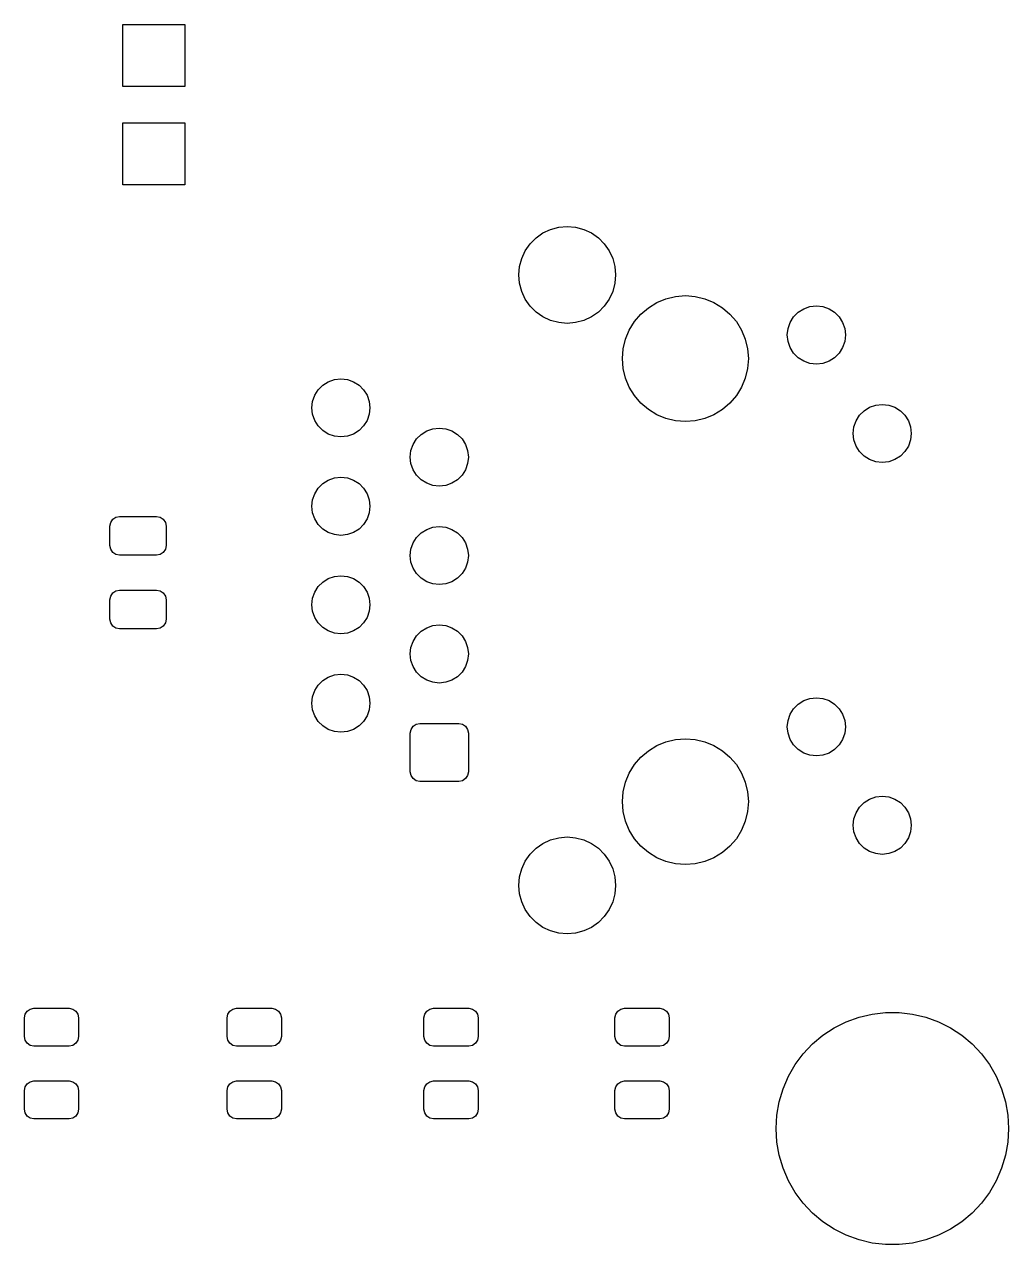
# Model space of a CAD drawing. Extents: x 44 to 145, y -86 to -26.
# Drawn here: x 120 to 145.4, y -86.36 to -54.88 of the extents above; entities that cross this region are included whole.
import ezdxf

# ---------------------------------------------------------------- set-up
doc = ezdxf.new("R2010")
doc.units = 0
doc.layers.add('BLACK', color=7, linetype='CONTINUOUS')

msp = doc.modelspace()

# ---------------------------------------------------------------- linework, layer by layer
at = {"layer": 'BLACK', "linetype": 'CONTINUOUS'}
for p, q in [((122.5424, -56.4768), (122.5424, -54.8768)), ((122.5424, -54.8768), (124.1424, -54.8768)), ((124.1424, -54.8768), (124.1424, -56.4768)), ((124.1424, -56.4768), (122.5424, -56.4768)), ((122.5424, -59.0168), (122.5424, -57.4168)), ((122.5424, -57.4168), (124.1424, -57.4168)), ((124.1424, -57.4168), (124.1424, -59.0168)), ((124.1424, -59.0168), (122.5424, -59.0168)), ((133.582475, -60.165384), (133.79294, -60.10899)), ((133.79294, -60.10899), (134.01, -60.09)), ((134.01, -60.09), (134.22706, -60.10899)), ((134.22706, -60.10899), (134.437525, -60.165384)), ((133.052444, -60.536515), (133.206515, -60.382444)), ((133.206515, -60.382444), (133.385, -60.257468)), ((133.385, -60.257468), (133.582475, -60.165384)), ((134.437525, -60.165384), (134.635, -60.257468)), ((134.635, -60.257468), (134.813485, -60.382444)), ((134.813485, -60.382444), (134.967556, -60.536515)), ((132.835384, -60.912475), (132.927468, -60.715)), ((132.927468, -60.715), (133.052444, -60.536515)), ((134.967556, -60.536515), (135.092532, -60.715)), ((135.092532, -60.715), (135.184616, -60.912475)), ((132.77899, -61.12294), (132.835384, -60.912475)), ((135.184616, -60.912475), (135.24101, -61.12294)), ((132.76, -61.34), (132.77899, -61.12294)), ((132.77899, -61.55706), (132.76, -61.34)), ((135.24101, -61.12294), (135.26, -61.34)), ((135.26, -61.34), (135.24101, -61.55706)), ((132.835384, -61.767525), (132.77899, -61.55706)), ((135.24101, -61.55706), (135.184616, -61.767525)), ((132.927468, -61.965), (132.835384, -61.767525)), ((133.052444, -62.143485), (132.927468, -61.965)), ((135.092532, -61.965), (134.967556, -62.143485)), ((135.184616, -61.767525), (135.092532, -61.965)), ((136.322265, -62.052114), (136.557847, -61.954533)), ((136.557847, -61.954533), (136.805794, -61.895006)), ((136.805794, -61.895006), (137.06, -61.875)), ((137.06, -61.875), (137.314206, -61.895006)), ((137.314206, -61.895006), (137.562153, -61.954533)), ((137.562153, -61.954533), (137.797735, -62.052114)), ((133.206515, -62.297556), (133.052444, -62.143485)), ((133.385, -62.422532), (133.206515, -62.297556)), ((134.813485, -62.297556), (134.635, -62.422532)), ((134.967556, -62.143485), (134.813485, -62.297556)), ((135.910951, -62.350951), (136.104849, -62.185347)), ((136.104849, -62.185347), (136.322265, -62.052114)), ((137.797735, -62.052114), (138.015151, -62.185347)), ((138.015151, -62.185347), (138.209049, -62.350951)), ((139.853626, -62.422383), (139.972383, -62.303626)), ((139.972383, -62.303626), (140.114587, -62.214273)), ((140.114587, -62.214273), (140.273109, -62.158804)), ((140.273109, -62.158804), (140.44, -62.14)), ((140.44, -62.14), (140.606891, -62.158804)), ((140.606891, -62.158804), (140.765413, -62.214273)), ((140.765413, -62.214273), (140.907617, -62.303626)), ((140.907617, -62.303626), (141.026374, -62.422383)), ((133.582475, -62.514616), (133.385, -62.422532)), ((133.79294, -62.57101), (133.582475, -62.514616)), ((134.01, -62.59), (133.79294, -62.57101)), ((134.22706, -62.57101), (134.01, -62.59)), ((134.437525, -62.514616), (134.22706, -62.57101)), ((134.635, -62.422532), (134.437525, -62.514616)), ((135.612114, -62.762265), (135.745347, -62.544849)), ((135.745347, -62.544849), (135.910951, -62.350951)), ((138.209049, -62.350951), (138.374653, -62.544849)), ((138.374653, -62.544849), (138.507886, -62.762265)), ((139.708804, -62.723109), (139.764273, -62.564587)), ((139.764273, -62.564587), (139.853626, -62.422383)), ((141.026374, -62.422383), (141.115727, -62.564587)), ((141.115727, -62.564587), (141.171196, -62.723109)), ((135.514533, -62.997847), (135.612114, -62.762265)), ((138.507886, -62.762265), (138.605467, -62.997847)), ((139.69, -62.89), (139.708804, -62.723109)), ((139.708804, -63.056891), (139.69, -62.89)), ((141.171196, -62.723109), (141.19, -62.89)), ((141.19, -62.89), (141.171196, -63.056891)), ((135.435, -63.5), (135.455006, -63.245794)), ((135.455006, -63.245794), (135.514533, -62.997847)), ((138.605467, -62.997847), (138.664994, -63.245794)), ((138.664994, -63.245794), (138.685, -63.5)), ((139.764273, -63.215413), (139.708804, -63.056891)), ((139.853626, -63.357617), (139.764273, -63.215413)), ((141.115727, -63.215413), (141.026374, -63.357617)), ((141.171196, -63.056891), (141.115727, -63.215413)), ((135.455006, -63.754206), (135.435, -63.5)), ((138.685, -63.5), (138.664994, -63.754206)), ((139.972383, -63.476374), (139.853626, -63.357617)), ((140.114587, -63.565727), (139.972383, -63.476374)), ((140.273109, -63.621196), (140.114587, -63.565727)), ((140.765413, -63.565727), (140.606891, -63.621196)), ((140.907617, -63.476374), (140.765413, -63.565727)), ((141.026374, -63.357617), (140.907617, -63.476374)), ((135.514533, -64.002153), (135.455006, -63.754206)), ((138.664994, -63.754206), (138.605467, -64.002153)), ((140.44, -63.64), (140.273109, -63.621196)), ((140.606891, -63.621196), (140.44, -63.64)), ((127.583626, -64.302383), (127.702383, -64.183626)), ((127.702383, -64.183626), (127.844587, -64.094273)), ((127.844587, -64.094273), (128.003109, -64.038804)), ((128.003109, -64.038804), (128.17, -64.02)), ((128.17, -64.02), (128.336891, -64.038804)), ((128.336891, -64.038804), (128.495413, -64.094273)), ((128.495413, -64.094273), (128.637617, -64.183626)), ((128.637617, -64.183626), (128.756374, -64.302383)), ((135.612114, -64.237735), (135.514533, -64.002153)), ((138.605467, -64.002153), (138.507886, -64.237735)), ((127.438804, -64.603109), (127.494273, -64.444587)), ((127.494273, -64.444587), (127.583626, -64.302383)), ((128.756374, -64.302383), (128.845727, -64.444587)), ((128.845727, -64.444587), (128.901196, -64.603109)), ((135.745347, -64.455151), (135.612114, -64.237735)), ((135.910951, -64.649049), (135.745347, -64.455151)), ((138.374653, -64.455151), (138.209049, -64.649049)), ((138.507886, -64.237735), (138.374653, -64.455151)), ((127.42, -64.77), (127.438804, -64.603109)), ((127.438804, -64.936891), (127.42, -64.77)), ((128.901196, -64.603109), (128.92, -64.77)), ((128.92, -64.77), (128.901196, -64.936891)), ((136.104849, -64.814653), (135.910951, -64.649049)), ((136.322265, -64.947886), (136.104849, -64.814653)), ((138.015151, -64.814653), (137.797735, -64.947886)), ((138.209049, -64.649049), (138.015151, -64.814653)), ((141.553626, -64.962383), (141.672383, -64.843626)), ((141.672383, -64.843626), (141.814587, -64.754273)), ((141.814587, -64.754273), (141.973109, -64.698804)), ((141.973109, -64.698804), (142.14, -64.68)), ((142.14, -64.68), (142.306891, -64.698804)), ((142.306891, -64.698804), (142.465413, -64.754273)), ((142.465413, -64.754273), (142.607617, -64.843626)), ((142.607617, -64.843626), (142.726374, -64.962383)), ((127.494273, -65.095413), (127.438804, -64.936891)), ((127.583626, -65.237617), (127.494273, -65.095413)), ((128.845727, -65.095413), (128.756374, -65.237617)), ((128.901196, -64.936891), (128.845727, -65.095413)), ((136.557847, -65.045467), (136.322265, -64.947886)), ((136.805794, -65.104994), (136.557847, -65.045467)), ((137.06, -65.125), (136.805794, -65.104994)), ((137.314206, -65.104994), (137.06, -65.125)), ((137.562153, -65.045467), (137.314206, -65.104994)), ((137.797735, -64.947886), (137.562153, -65.045467)), ((141.408804, -65.263109), (141.464273, -65.104587)), ((141.464273, -65.104587), (141.553626, -64.962383)), ((142.726374, -64.962383), (142.815727, -65.104587)), ((142.815727, -65.104587), (142.871196, -65.263109)), ((127.702383, -65.356374), (127.583626, -65.237617)), ((127.844587, -65.445727), (127.702383, -65.356374)), ((128.003109, -65.501196), (127.844587, -65.445727)), ((128.495413, -65.445727), (128.336891, -65.501196)), ((128.637617, -65.356374), (128.495413, -65.445727)), ((128.756374, -65.237617), (128.637617, -65.356374)), ((130.123626, -65.572383), (130.242383, -65.453626)), ((130.242383, -65.453626), (130.384587, -65.364273)), ((130.384587, -65.364273), (130.543109, -65.308804)), ((130.543109, -65.308804), (130.71, -65.29)), ((130.71, -65.29), (130.876891, -65.308804)), ((130.876891, -65.308804), (131.035413, -65.364273)), ((131.035413, -65.364273), (131.177617, -65.453626)), ((131.177617, -65.453626), (131.296374, -65.572383)), ((141.39, -65.43), (141.408804, -65.263109)), ((141.408804, -65.596891), (141.39, -65.43)), ((142.871196, -65.263109), (142.89, -65.43)), ((142.89, -65.43), (142.871196, -65.596891)), ((128.17, -65.52), (128.003109, -65.501196)), ((128.336891, -65.501196), (128.17, -65.52)), ((129.978804, -65.873109), (130.034273, -65.714587)), ((130.034273, -65.714587), (130.123626, -65.572383)), ((131.296374, -65.572383), (131.385727, -65.714587)), ((131.385727, -65.714587), (131.441196, -65.873109)), ((141.464273, -65.755413), (141.408804, -65.596891)), ((141.553626, -65.897617), (141.464273, -65.755413)), ((142.815727, -65.755413), (142.726374, -65.897617)), ((142.871196, -65.596891), (142.815727, -65.755413)), ((129.96, -66.04), (129.978804, -65.873109)), ((129.978804, -66.206891), (129.96, -66.04)), ((131.441196, -65.873109), (131.46, -66.04)), ((131.46, -66.04), (131.441196, -66.206891)), ((141.672383, -66.016374), (141.553626, -65.897617)), ((141.814587, -66.105727), (141.672383, -66.016374)), ((141.973109, -66.161196), (141.814587, -66.105727)), ((142.465413, -66.105727), (142.306891, -66.161196)), ((142.607617, -66.016374), (142.465413, -66.105727)), ((142.726374, -65.897617), (142.607617, -66.016374)), ((130.034273, -66.365413), (129.978804, -66.206891)), ((130.123626, -66.507617), (130.034273, -66.365413)), ((131.385727, -66.365413), (131.296374, -66.507617)), ((131.441196, -66.206891), (131.385727, -66.365413)), ((142.14, -66.18), (141.973109, -66.161196)), ((142.306891, -66.161196), (142.14, -66.18)), ((127.583626, -66.842383), (127.702383, -66.723626)), ((127.702383, -66.723626), (127.844587, -66.634273)), ((127.844587, -66.634273), (128.003109, -66.578804)), ((128.003109, -66.578804), (128.17, -66.56)), ((128.17, -66.56), (128.336891, -66.578804)), ((128.336891, -66.578804), (128.495413, -66.634273)), ((128.495413, -66.634273), (128.637617, -66.723626)), ((128.637617, -66.723626), (128.756374, -66.842383)), ((130.242383, -66.626374), (130.123626, -66.507617)), ((130.384587, -66.715727), (130.242383, -66.626374)), ((130.543109, -66.771196), (130.384587, -66.715727)), ((131.035413, -66.715727), (130.876891, -66.771196)), ((131.177617, -66.626374), (131.035413, -66.715727)), ((131.296374, -66.507617), (131.177617, -66.626374)), ((127.438804, -67.143109), (127.494273, -66.984587)), ((127.494273, -66.984587), (127.583626, -66.842383)), ((128.756374, -66.842383), (128.845727, -66.984587)), ((128.845727, -66.984587), (128.901196, -67.143109)), ((130.71, -66.79), (130.543109, -66.771196)), ((130.876891, -66.771196), (130.71, -66.79)), ((127.42, -67.31), (127.438804, -67.143109)), ((127.438804, -67.476891), (127.42, -67.31)), ((128.901196, -67.143109), (128.92, -67.31)), ((128.92, -67.31), (128.901196, -67.476891)), ((122.23003, -67.726329), (122.284223, -67.645223)), ((122.284223, -67.645223), (122.365329, -67.59103)), ((122.365329, -67.59103), (122.461, -67.572)), ((122.461, -67.572), (123.411, -67.572)), ((123.411, -67.572), (123.506671, -67.59103)), ((123.506671, -67.59103), (123.587777, -67.645223)), ((123.587777, -67.645223), (123.64197, -67.726329)), ((127.494273, -67.635413), (127.438804, -67.476891)), ((127.583626, -67.777617), (127.494273, -67.635413)), ((128.845727, -67.635413), (128.756374, -67.777617)), ((128.901196, -67.476891), (128.845727, -67.635413)), ((122.211, -67.822), (122.23003, -67.726329)), ((122.211, -68.322), (122.211, -67.822)), ((123.64197, -67.726329), (123.661, -67.822)), ((123.661, -67.822), (123.661, -68.322)), ((127.702383, -67.896374), (127.583626, -67.777617)), ((127.844587, -67.985727), (127.702383, -67.896374)), ((128.003109, -68.041196), (127.844587, -67.985727)), ((128.495413, -67.985727), (128.336891, -68.041196)), ((128.637617, -67.896374), (128.495413, -67.985727)), ((128.756374, -67.777617), (128.637617, -67.896374)), ((130.123626, -68.112383), (130.242383, -67.993626)), ((130.242383, -67.993626), (130.384587, -67.904273)), ((130.384587, -67.904273), (130.543109, -67.848804)), ((130.543109, -67.848804), (130.71, -67.83)), ((130.71, -67.83), (130.876891, -67.848804)), ((130.876891, -67.848804), (131.035413, -67.904273)), ((131.035413, -67.904273), (131.177617, -67.993626)), ((131.177617, -67.993626), (131.296374, -68.112383)), ((128.17, -68.06), (128.003109, -68.041196)), ((128.336891, -68.041196), (128.17, -68.06)), ((129.978804, -68.413109), (130.034273, -68.254587)), ((130.034273, -68.254587), (130.123626, -68.112383)), ((131.296374, -68.112383), (131.385727, -68.254587)), ((131.385727, -68.254587), (131.441196, -68.413109)), ((122.23003, -68.417671), (122.211, -68.322)), ((122.284223, -68.498777), (122.23003, -68.417671)), ((122.365329, -68.55297), (122.284223, -68.498777)), ((122.461, -68.572), (122.365329, -68.55297)), ((123.411, -68.572), (122.461, -68.572)), ((123.506671, -68.55297), (123.411, -68.572)), ((123.587777, -68.498777), (123.506671, -68.55297)), ((123.64197, -68.417671), (123.587777, -68.498777)), ((123.661, -68.322), (123.64197, -68.417671)), ((129.96, -68.58), (129.978804, -68.413109)), ((129.978804, -68.746891), (129.96, -68.58)), ((131.441196, -68.413109), (131.46, -68.58)), ((131.46, -68.58), (131.441196, -68.746891)), ((130.034273, -68.905413), (129.978804, -68.746891)), ((130.123626, -69.047617), (130.034273, -68.905413)), ((131.385727, -68.905413), (131.296374, -69.047617)), ((131.441196, -68.746891), (131.385727, -68.905413)), ((127.702383, -69.263626), (127.844587, -69.174273)), ((127.844587, -69.174273), (128.003109, -69.118804)), ((128.003109, -69.118804), (128.17, -69.1)), ((128.17, -69.1), (128.336891, -69.118804)), ((128.336891, -69.118804), (128.495413, -69.174273)), ((128.495413, -69.174273), (128.637617, -69.263626)), ((130.242383, -69.166374), (130.123626, -69.047617)), ((130.384587, -69.255727), (130.242383, -69.166374)), ((130.543109, -69.311196), (130.384587, -69.255727)), ((131.035413, -69.255727), (130.876891, -69.311196)), ((131.177617, -69.166374), (131.035413, -69.255727)), ((131.296374, -69.047617), (131.177617, -69.166374)), ((122.23003, -69.626329), (122.284223, -69.545223)), ((122.284223, -69.545223), (122.365329, -69.49103)), ((122.365329, -69.49103), (122.461, -69.472)), ((122.461, -69.472), (123.411, -69.472)), ((123.411, -69.472), (123.506671, -69.49103)), ((123.506671, -69.49103), (123.587777, -69.545223)), ((123.587777, -69.545223), (123.64197, -69.626329)), ((127.438804, -69.683109), (127.494273, -69.524587)), ((127.494273, -69.524587), (127.583626, -69.382383)), ((127.583626, -69.382383), (127.702383, -69.263626)), ((128.637617, -69.263626), (128.756374, -69.382383)), ((128.756374, -69.382383), (128.845727, -69.524587)), ((128.845727, -69.524587), (128.901196, -69.683109)), ((130.71, -69.33), (130.543109, -69.311196)), ((130.876891, -69.311196), (130.71, -69.33)), ((122.211, -69.722), (122.23003, -69.626329)), ((122.211, -70.222), (122.211, -69.722)), ((123.64197, -69.626329), (123.661, -69.722)), ((123.661, -69.722), (123.661, -70.222)), ((127.42, -69.85), (127.438804, -69.683109)), ((127.438804, -70.016891), (127.42, -69.85)), ((128.901196, -69.683109), (128.92, -69.85)), ((128.92, -69.85), (128.901196, -70.016891)), ((127.494273, -70.175413), (127.438804, -70.016891)), ((127.583626, -70.317617), (127.494273, -70.175413)), ((128.845727, -70.175413), (128.756374, -70.317617)), ((128.901196, -70.016891), (128.845727, -70.175413)), ((122.23003, -70.317671), (122.211, -70.222)), ((122.284223, -70.398777), (122.23003, -70.317671)), ((122.365329, -70.45297), (122.284223, -70.398777)), ((122.461, -70.472), (122.365329, -70.45297)), ((123.411, -70.472), (122.461, -70.472)), ((123.506671, -70.45297), (123.411, -70.472)), ((123.587777, -70.398777), (123.506671, -70.45297)), ((123.64197, -70.317671), (123.587777, -70.398777)), ((123.661, -70.222), (123.64197, -70.317671)), ((127.702383, -70.436374), (127.583626, -70.317617)), ((127.844587, -70.525727), (127.702383, -70.436374)), ((128.637617, -70.436374), (128.495413, -70.525727)), ((128.756374, -70.317617), (128.637617, -70.436374)), ((130.242383, -70.533626), (130.384587, -70.444273)), ((130.384587, -70.444273), (130.543109, -70.388804)), ((130.543109, -70.388804), (130.71, -70.37)), ((130.71, -70.37), (130.876891, -70.388804)), ((130.876891, -70.388804), (131.035413, -70.444273)), ((131.035413, -70.444273), (131.177617, -70.533626)), ((128.003109, -70.581196), (127.844587, -70.525727)), ((128.17, -70.6), (128.003109, -70.581196)), ((128.336891, -70.581196), (128.17, -70.6)), ((128.495413, -70.525727), (128.336891, -70.581196)), ((129.978804, -70.953109), (130.034273, -70.794587)), ((130.034273, -70.794587), (130.123626, -70.652383)), ((130.123626, -70.652383), (130.242383, -70.533626)), ((131.177617, -70.533626), (131.296374, -70.652383)), ((131.296374, -70.652383), (131.385727, -70.794587)), ((131.385727, -70.794587), (131.441196, -70.953109)), ((129.96, -71.12), (129.978804, -70.953109)), ((129.978804, -71.286891), (129.96, -71.12)), ((131.441196, -70.953109), (131.46, -71.12)), ((131.46, -71.12), (131.441196, -71.286891)), ((130.034273, -71.445413), (129.978804, -71.286891)), ((130.123626, -71.587617), (130.034273, -71.445413)), ((131.385727, -71.445413), (131.296374, -71.587617)), ((131.441196, -71.286891), (131.385727, -71.445413)), ((127.702383, -71.803626), (127.844587, -71.714273)), ((127.844587, -71.714273), (128.003109, -71.658804)), ((128.003109, -71.658804), (128.17, -71.64)), ((128.17, -71.64), (128.336891, -71.658804)), ((128.336891, -71.658804), (128.495413, -71.714273)), ((128.495413, -71.714273), (128.637617, -71.803626)), ((130.242383, -71.706374), (130.123626, -71.587617)), ((130.384587, -71.795727), (130.242383, -71.706374)), ((131.177617, -71.706374), (131.035413, -71.795727)), ((131.296374, -71.587617), (131.177617, -71.706374)), ((127.438804, -72.223109), (127.494273, -72.064587)), ((127.494273, -72.064587), (127.583626, -71.922383)), ((127.583626, -71.922383), (127.702383, -71.803626)), ((128.637617, -71.803626), (128.756374, -71.922383)), ((128.756374, -71.922383), (128.845727, -72.064587)), ((128.845727, -72.064587), (128.901196, -72.223109)), ((130.543109, -71.851196), (130.384587, -71.795727)), ((130.71, -71.87), (130.543109, -71.851196)), ((130.876891, -71.851196), (130.71, -71.87)), ((131.035413, -71.795727), (130.876891, -71.851196)), ((127.42, -72.39), (127.438804, -72.223109)), ((127.438804, -72.556891), (127.42, -72.39)), ((128.901196, -72.223109), (128.92, -72.39)), ((128.92, -72.39), (128.901196, -72.556891)), ((139.972383, -72.413626), (140.114587, -72.324273)), ((140.114587, -72.324273), (140.273109, -72.268804)), ((140.273109, -72.268804), (140.44, -72.25)), ((140.44, -72.25), (140.606891, -72.268804)), ((140.606891, -72.268804), (140.765413, -72.324273)), ((140.765413, -72.324273), (140.907617, -72.413626)), ((127.494273, -72.715413), (127.438804, -72.556891)), ((127.583626, -72.857617), (127.494273, -72.715413)), ((128.845727, -72.715413), (128.756374, -72.857617)), ((128.901196, -72.556891), (128.845727, -72.715413)), ((139.708804, -72.833109), (139.764273, -72.674587)), ((139.764273, -72.674587), (139.853626, -72.532383)), ((139.853626, -72.532383), (139.972383, -72.413626)), ((140.907617, -72.413626), (141.026374, -72.532383)), ((141.026374, -72.532383), (141.115727, -72.674587)), ((141.115727, -72.674587), (141.171196, -72.833109)), ((127.702383, -72.976374), (127.583626, -72.857617)), ((127.844587, -73.065727), (127.702383, -72.976374)), ((128.637617, -72.976374), (128.495413, -73.065727)), ((128.756374, -72.857617), (128.637617, -72.976374)), ((129.979068, -73.064638), (130.03337, -72.98337)), ((130.03337, -72.98337), (130.114638, -72.929068)), ((130.114638, -72.929068), (130.2105, -72.91)), ((130.2105, -72.91), (131.2095, -72.91)), ((131.2095, -72.91), (131.305362, -72.929068)), ((131.305362, -72.929068), (131.38663, -72.98337)), ((131.38663, -72.98337), (131.440932, -73.064638)), ((139.69, -73), (139.708804, -72.833109)), ((139.708804, -73.166891), (139.69, -73)), ((141.171196, -72.833109), (141.19, -73)), ((141.19, -73), (141.171196, -73.166891)), ((128.003109, -73.121196), (127.844587, -73.065727)), ((128.17, -73.14), (128.003109, -73.121196)), ((128.336891, -73.121196), (128.17, -73.14)), ((128.495413, -73.065727), (128.336891, -73.121196)), ((129.96, -73.1605), (129.979068, -73.064638)), ((129.96, -74.1595), (129.96, -73.1605)), ((131.440932, -73.064638), (131.46, -73.1605)), ((131.46, -73.1605), (131.46, -74.1595)), ((136.557847, -73.384533), (136.805794, -73.325006)), ((136.805794, -73.325006), (137.06, -73.305)), ((137.06, -73.305), (137.314206, -73.325006)), ((137.314206, -73.325006), (137.562153, -73.384533)), ((139.764273, -73.325413), (139.708804, -73.166891)), ((139.853626, -73.467617), (139.764273, -73.325413)), ((141.115727, -73.325413), (141.026374, -73.467617)), ((141.171196, -73.166891), (141.115727, -73.325413)), ((135.910951, -73.780951), (136.104849, -73.615347)), ((136.104849, -73.615347), (136.322265, -73.482114)), ((136.322265, -73.482114), (136.557847, -73.384533)), ((137.562153, -73.384533), (137.797735, -73.482114)), ((137.797735, -73.482114), (138.015151, -73.615347)), ((138.015151, -73.615347), (138.209049, -73.780951)), ((139.972383, -73.586374), (139.853626, -73.467617)), ((140.114587, -73.675727), (139.972383, -73.586374)), ((140.907617, -73.586374), (140.765413, -73.675727)), ((141.026374, -73.467617), (140.907617, -73.586374)), ((135.612114, -74.192265), (135.745347, -73.974849)), ((135.745347, -73.974849), (135.910951, -73.780951)), ((138.209049, -73.780951), (138.374653, -73.974849)), ((138.374653, -73.974849), (138.507886, -74.192265)), ((140.273109, -73.731196), (140.114587, -73.675727)), ((140.44, -73.75), (140.273109, -73.731196)), ((140.606891, -73.731196), (140.44, -73.75)), ((140.765413, -73.675727), (140.606891, -73.731196)), ((129.979068, -74.255362), (129.96, -74.1595)), ((130.03337, -74.33663), (129.979068, -74.255362)), ((131.440932, -74.255362), (131.38663, -74.33663)), ((131.46, -74.1595), (131.440932, -74.255362)), ((135.514533, -74.427847), (135.612114, -74.192265)), ((138.507886, -74.192265), (138.605467, -74.427847)), ((130.114638, -74.390932), (130.03337, -74.33663)), ((130.2105, -74.41), (130.114638, -74.390932)), ((131.2095, -74.41), (130.2105, -74.41)), ((131.305362, -74.390932), (131.2095, -74.41)), ((131.38663, -74.33663), (131.305362, -74.390932)), ((135.455006, -74.675794), (135.514533, -74.427847)), ((138.605467, -74.427847), (138.664994, -74.675794)), ((135.435, -74.93), (135.455006, -74.675794)), ((138.664994, -74.675794), (138.685, -74.93)), ((141.672383, -74.953626), (141.814587, -74.864273)), ((141.814587, -74.864273), (141.973109, -74.808804)), ((141.973109, -74.808804), (142.14, -74.79)), ((142.14, -74.79), (142.306891, -74.808804)), ((142.306891, -74.808804), (142.465413, -74.864273)), ((142.465413, -74.864273), (142.607617, -74.953626)), ((135.455006, -75.184206), (135.435, -74.93)), ((135.514533, -75.432153), (135.455006, -75.184206)), ((138.664994, -75.184206), (138.605467, -75.432153)), ((138.685, -74.93), (138.664994, -75.184206)), ((141.408804, -75.373109), (141.464273, -75.214587)), ((141.464273, -75.214587), (141.553626, -75.072383)), ((141.553626, -75.072383), (141.672383, -74.953626)), ((142.607617, -74.953626), (142.726374, -75.072383)), ((142.726374, -75.072383), (142.815727, -75.214587)), ((142.815727, -75.214587), (142.871196, -75.373109)), ((135.612114, -75.667735), (135.514533, -75.432153)), ((138.605467, -75.432153), (138.507886, -75.667735)), ((141.39, -75.54), (141.408804, -75.373109)), ((141.408804, -75.706891), (141.39, -75.54)), ((142.871196, -75.373109), (142.89, -75.54)), ((142.89, -75.54), (142.871196, -75.706891)), ((133.582475, -75.915384), (133.79294, -75.85899)), ((133.79294, -75.85899), (134.01, -75.84)), ((134.01, -75.84), (134.22706, -75.85899)), ((134.22706, -75.85899), (134.437525, -75.915384)), ((135.745347, -75.885151), (135.612114, -75.667735)), ((138.507886, -75.667735), (138.374653, -75.885151)), ((141.464273, -75.865413), (141.408804, -75.706891)), ((141.553626, -76.007617), (141.464273, -75.865413)), ((142.815727, -75.865413), (142.726374, -76.007617)), ((142.871196, -75.706891), (142.815727, -75.865413)), ((133.052444, -76.286515), (133.206515, -76.132444)), ((133.206515, -76.132444), (133.385, -76.007468)), ((133.385, -76.007468), (133.582475, -75.915384)), ((134.437525, -75.915384), (134.635, -76.007468)), ((134.635, -76.007468), (134.813485, -76.132444)), ((134.813485, -76.132444), (134.967556, -76.286515)), ((135.910951, -76.079049), (135.745347, -75.885151)), ((136.104849, -76.244653), (135.910951, -76.079049)), ((138.209049, -76.079049), (138.015151, -76.244653)), ((138.374653, -75.885151), (138.209049, -76.079049)), ((141.672383, -76.126374), (141.553626, -76.007617)), ((141.814587, -76.215727), (141.672383, -76.126374)), ((142.607617, -76.126374), (142.465413, -76.215727)), ((142.726374, -76.007617), (142.607617, -76.126374)), ((132.835384, -76.662475), (132.927468, -76.465)), ((132.927468, -76.465), (133.052444, -76.286515)), ((134.967556, -76.286515), (135.092532, -76.465)), ((135.092532, -76.465), (135.184616, -76.662475)), ((136.322265, -76.377886), (136.104849, -76.244653)), ((136.557847, -76.475467), (136.322265, -76.377886)), ((136.805794, -76.534994), (136.557847, -76.475467)), ((137.562153, -76.475467), (137.314206, -76.534994)), ((137.797735, -76.377886), (137.562153, -76.475467)), ((138.015151, -76.244653), (137.797735, -76.377886)), ((141.973109, -76.271196), (141.814587, -76.215727)), ((142.14, -76.29), (141.973109, -76.271196)), ((142.306891, -76.271196), (142.14, -76.29)), ((142.465413, -76.215727), (142.306891, -76.271196)), ((132.77899, -76.87294), (132.835384, -76.662475)), ((135.184616, -76.662475), (135.24101, -76.87294)), ((137.06, -76.555), (136.805794, -76.534994)), ((137.314206, -76.534994), (137.06, -76.555)), ((132.76, -77.09), (132.77899, -76.87294)), ((132.77899, -77.30706), (132.76, -77.09)), ((135.24101, -76.87294), (135.26, -77.09)), ((135.26, -77.09), (135.24101, -77.30706)), ((132.835384, -77.517525), (132.77899, -77.30706)), ((135.24101, -77.30706), (135.184616, -77.517525)), ((132.927468, -77.715), (132.835384, -77.517525)), ((133.052444, -77.893485), (132.927468, -77.715)), ((135.092532, -77.715), (134.967556, -77.893485)), ((135.184616, -77.517525), (135.092532, -77.715)), ((133.206515, -78.047556), (133.052444, -77.893485)), ((133.385, -78.172532), (133.206515, -78.047556)), ((134.813485, -78.047556), (134.635, -78.172532)), ((134.967556, -77.893485), (134.813485, -78.047556)), ((133.582475, -78.264616), (133.385, -78.172532)), ((133.79294, -78.32101), (133.582475, -78.264616)), ((134.01, -78.34), (133.79294, -78.32101)), ((134.22706, -78.32101), (134.01, -78.34)), ((134.437525, -78.264616), (134.22706, -78.32101)), ((134.635, -78.172532), (134.437525, -78.264616)), ((120.153171, -80.279954), (120.24645, -80.2614)), ((120.24645, -80.2614), (121.15895, -80.2614)), ((121.15895, -80.2614), (121.252229, -80.279954)), ((125.383671, -80.279954), (125.47695, -80.2614)), ((125.47695, -80.2614), (126.38945, -80.2614)), ((126.38945, -80.2614), (126.482729, -80.279954)), ((130.463671, -80.279954), (130.55695, -80.2614)), ((130.55695, -80.2614), (131.46945, -80.2614)), ((131.46945, -80.2614), (131.562729, -80.279954)), ((135.393171, -80.279954), (135.48645, -80.2614)), ((135.48645, -80.2614), (136.39895, -80.2614)), ((136.39895, -80.2614), (136.492229, -80.279954)), ((120.0027, -80.50515), (120.021254, -80.411871)), ((120.0027, -80.99265), (120.0027, -80.50515)), ((120.021254, -80.411871), (120.074093, -80.332793)), ((120.074093, -80.332793), (120.153171, -80.279954)), ((121.252229, -80.279954), (121.331307, -80.332793)), ((121.331307, -80.332793), (121.384146, -80.411871)), ((121.384146, -80.411871), (121.4027, -80.50515)), ((121.4027, -80.50515), (121.4027, -80.99265)), ((125.2332, -80.50515), (125.251754, -80.411871)), ((125.2332, -80.99265), (125.2332, -80.50515)), ((125.251754, -80.411871), (125.304593, -80.332793)), ((125.304593, -80.332793), (125.383671, -80.279954)), ((126.482729, -80.279954), (126.561807, -80.332793)), ((126.561807, -80.332793), (126.614646, -80.411871)), ((126.614646, -80.411871), (126.6332, -80.50515)), ((126.6332, -80.50515), (126.6332, -80.99265)), ((130.3132, -80.50515), (130.331754, -80.411871)), ((130.3132, -80.99265), (130.3132, -80.50515)), ((130.331754, -80.411871), (130.384593, -80.332793)), ((130.384593, -80.332793), (130.463671, -80.279954)), ((131.562729, -80.279954), (131.641807, -80.332793)), ((131.641807, -80.332793), (131.694646, -80.411871)), ((131.694646, -80.411871), (131.7132, -80.50515)), ((131.7132, -80.50515), (131.7132, -80.99265)), ((135.2427, -80.50515), (135.261254, -80.411871)), ((135.2427, -80.99265), (135.2427, -80.50515)), ((135.261254, -80.411871), (135.314093, -80.332793)), ((135.314093, -80.332793), (135.393171, -80.279954)), ((136.492229, -80.279954), (136.571307, -80.332793)), ((136.571307, -80.332793), (136.624146, -80.411871)), ((136.624146, -80.411871), (136.6427, -80.50515)), ((136.6427, -80.50515), (136.6427, -80.99265)), ((141.211761, -80.608152), (141.53959, -80.488831)), ((141.53959, -80.488831), (141.879055, -80.408377)), ((141.879055, -80.408377), (142.225566, -80.367876)), ((142.225566, -80.367876), (142.574434, -80.367876)), ((142.574434, -80.367876), (142.920945, -80.408377)), ((142.920945, -80.408377), (143.26041, -80.488831)), ((143.26041, -80.488831), (143.588239, -80.608152)), ((140.608524, -80.95643), (140.9, -80.764724)), ((140.9, -80.764724), (141.211761, -80.608152)), ((143.588239, -80.608152), (143.9, -80.764724)), ((143.9, -80.764724), (144.191476, -80.95643)), ((120.021254, -81.085929), (120.0027, -80.99265)), ((120.074093, -81.165007), (120.021254, -81.085929)), ((120.153171, -81.217846), (120.074093, -81.165007)), ((120.24645, -81.2364), (120.153171, -81.217846)), ((121.252229, -81.217846), (121.15895, -81.2364)), ((121.331307, -81.165007), (121.252229, -81.217846)), ((121.384146, -81.085929), (121.331307, -81.165007)), ((121.4027, -80.99265), (121.384146, -81.085929)), ((125.251754, -81.085929), (125.2332, -80.99265)), ((125.304593, -81.165007), (125.251754, -81.085929)), ((125.383671, -81.217846), (125.304593, -81.165007)), ((125.47695, -81.2364), (125.383671, -81.217846)), ((126.482729, -81.217846), (126.38945, -81.2364)), ((126.561807, -81.165007), (126.482729, -81.217846)), ((126.614646, -81.085929), (126.561807, -81.165007)), ((126.6332, -80.99265), (126.614646, -81.085929)), ((130.331754, -81.085929), (130.3132, -80.99265)), ((130.384593, -81.165007), (130.331754, -81.085929)), ((130.463671, -81.217846), (130.384593, -81.165007)), ((130.55695, -81.2364), (130.463671, -81.217846)), ((131.562729, -81.217846), (131.46945, -81.2364)), ((131.641807, -81.165007), (131.562729, -81.217846)), ((131.694646, -81.085929), (131.641807, -81.165007)), ((131.7132, -80.99265), (131.694646, -81.085929)), ((135.261254, -81.085929), (135.2427, -80.99265)), ((135.314093, -81.165007), (135.261254, -81.085929)), ((135.393171, -81.217846), (135.314093, -81.165007)), ((135.48645, -81.2364), (135.393171, -81.217846)), ((136.492229, -81.217846), (136.39895, -81.2364)), ((136.571307, -81.165007), (136.492229, -81.217846)), ((136.624146, -81.085929), (136.571307, -81.165007)), ((136.6427, -80.99265), (136.624146, -81.085929)), ((140.101867, -81.434437), (140.341275, -81.180679)), ((140.341275, -81.180679), (140.608524, -80.95643)), ((144.191476, -80.95643), (144.458725, -81.180679)), ((144.458725, -81.180679), (144.698133, -81.434437)), ((121.15895, -81.2364), (120.24645, -81.2364)), ((126.38945, -81.2364), (125.47695, -81.2364)), ((131.46945, -81.2364), (130.55695, -81.2364)), ((136.39895, -81.2364), (135.48645, -81.2364)), ((139.893537, -81.714273), (140.101867, -81.434437)), ((144.698133, -81.434437), (144.906463, -81.714273)), ((139.719102, -82.016402), (139.893537, -81.714273)), ((144.906463, -81.714273), (145.080898, -82.016402)), ((120.074093, -82.207793), (120.153171, -82.154954)), ((120.153171, -82.154954), (120.24645, -82.1364)), ((120.24645, -82.1364), (121.15895, -82.1364)), ((121.15895, -82.1364), (121.252229, -82.154954)), ((121.252229, -82.154954), (121.331307, -82.207793)), ((125.304593, -82.207793), (125.383671, -82.154954)), ((125.383671, -82.154954), (125.47695, -82.1364)), ((125.47695, -82.1364), (126.38945, -82.1364)), ((126.38945, -82.1364), (126.482729, -82.154954)), ((126.482729, -82.154954), (126.561807, -82.207793)), ((130.384593, -82.207793), (130.463671, -82.154954)), ((130.463671, -82.154954), (130.55695, -82.1364)), ((130.55695, -82.1364), (131.46945, -82.1364)), ((131.46945, -82.1364), (131.562729, -82.154954)), ((131.562729, -82.154954), (131.641807, -82.207793)), ((135.314093, -82.207793), (135.393171, -82.154954)), ((135.393171, -82.154954), (135.48645, -82.1364)), ((135.48645, -82.1364), (136.39895, -82.1364)), ((136.39895, -82.1364), (136.492229, -82.154954)), ((136.492229, -82.154954), (136.571307, -82.207793)), ((139.580922, -82.33674), (139.719102, -82.016402)), ((145.080898, -82.016402), (145.219078, -82.33674)), ((120.0027, -82.38015), (120.021254, -82.286871)), ((120.0027, -82.86765), (120.0027, -82.38015)), ((120.021254, -82.286871), (120.074093, -82.207793)), ((121.331307, -82.207793), (121.384146, -82.286871)), ((121.384146, -82.286871), (121.4027, -82.38015)), ((121.4027, -82.38015), (121.4027, -82.86765)), ((125.2332, -82.38015), (125.251754, -82.286871)), ((125.2332, -82.86765), (125.2332, -82.38015)), ((125.251754, -82.286871), (125.304593, -82.207793)), ((126.561807, -82.207793), (126.614646, -82.286871)), ((126.614646, -82.286871), (126.6332, -82.38015)), ((126.6332, -82.38015), (126.6332, -82.86765)), ((130.3132, -82.38015), (130.331754, -82.286871)), ((130.3132, -82.86765), (130.3132, -82.38015)), ((130.331754, -82.286871), (130.384593, -82.207793)), ((131.641807, -82.207793), (131.694646, -82.286871)), ((131.694646, -82.286871), (131.7132, -82.38015)), ((131.7132, -82.38015), (131.7132, -82.86765)), ((135.2427, -82.38015), (135.261254, -82.286871)), ((135.2427, -82.86765), (135.2427, -82.38015)), ((135.261254, -82.286871), (135.314093, -82.207793)), ((136.571307, -82.207793), (136.624146, -82.286871)), ((136.624146, -82.286871), (136.6427, -82.38015)), ((136.6427, -82.38015), (136.6427, -82.86765)), ((139.480865, -82.670952), (139.580922, -82.33674)), ((145.219078, -82.33674), (145.319135, -82.670952)), ((139.420285, -83.014521), (139.480865, -82.670952)), ((145.319135, -82.670952), (145.379715, -83.014521)), ((120.021254, -82.960929), (120.0027, -82.86765)), ((120.074093, -83.040007), (120.021254, -82.960929)), ((120.153171, -83.092846), (120.074093, -83.040007)), ((120.24645, -83.1114), (120.153171, -83.092846)), ((121.252229, -83.092846), (121.15895, -83.1114)), ((121.331307, -83.040007), (121.252229, -83.092846)), ((121.384146, -82.960929), (121.331307, -83.040007)), ((121.4027, -82.86765), (121.384146, -82.960929)), ((125.251754, -82.960929), (125.2332, -82.86765)), ((125.304593, -83.040007), (125.251754, -82.960929)), ((125.383671, -83.092846), (125.304593, -83.040007)), ((125.47695, -83.1114), (125.383671, -83.092846)), ((126.482729, -83.092846), (126.38945, -83.1114)), ((126.561807, -83.040007), (126.482729, -83.092846)), ((126.614646, -82.960929), (126.561807, -83.040007)), ((126.6332, -82.86765), (126.614646, -82.960929)), ((130.331754, -82.960929), (130.3132, -82.86765)), ((130.384593, -83.040007), (130.331754, -82.960929)), ((130.463671, -83.092846), (130.384593, -83.040007)), ((130.55695, -83.1114), (130.463671, -83.092846)), ((131.562729, -83.092846), (131.46945, -83.1114)), ((131.641807, -83.040007), (131.562729, -83.092846)), ((131.694646, -82.960929), (131.641807, -83.040007)), ((131.7132, -82.86765), (131.694646, -82.960929)), ((135.261254, -82.960929), (135.2427, -82.86765)), ((135.314093, -83.040007), (135.261254, -82.960929)), ((135.393171, -83.092846), (135.314093, -83.040007)), ((135.48645, -83.1114), (135.393171, -83.092846)), ((136.492229, -83.092846), (136.39895, -83.1114)), ((136.571307, -83.040007), (136.492229, -83.092846)), ((136.624146, -82.960929), (136.571307, -83.040007)), ((136.6427, -82.86765), (136.624146, -82.960929)), ((139.4, -83.3628), (139.420285, -83.014521)), ((145.379715, -83.014521), (145.4, -83.3628)), ((121.15895, -83.1114), (120.24645, -83.1114)), ((126.38945, -83.1114), (125.47695, -83.1114)), ((131.46945, -83.1114), (130.55695, -83.1114)), ((136.39895, -83.1114), (135.48645, -83.1114)), ((139.420285, -83.711079), (139.4, -83.3628)), ((145.4, -83.3628), (145.379715, -83.711079)), ((139.480865, -84.054648), (139.420285, -83.711079)), ((145.379715, -83.711079), (145.319135, -84.054648)), ((139.580922, -84.38886), (139.480865, -84.054648)), ((145.319135, -84.054648), (145.219078, -84.38886)), ((139.719102, -84.709198), (139.580922, -84.38886)), ((145.219078, -84.38886), (145.080898, -84.709198)), ((139.893537, -85.011327), (139.719102, -84.709198)), ((145.080898, -84.709198), (144.906463, -85.011327)), ((140.101867, -85.291163), (139.893537, -85.011327)), ((140.341275, -85.544921), (140.101867, -85.291163)), ((144.698133, -85.291163), (144.458725, -85.544921)), ((144.906463, -85.011327), (144.698133, -85.291163)), ((140.608524, -85.76917), (140.341275, -85.544921)), ((144.458725, -85.544921), (144.191476, -85.76917)), ((140.9, -85.960876), (140.608524, -85.76917)), ((144.191476, -85.76917), (143.9, -85.960876)), ((141.211761, -86.117448), (140.9, -85.960876)), ((141.53959, -86.236769), (141.211761, -86.117448)), ((141.879055, -86.317223), (141.53959, -86.236769)), ((143.26041, -86.236769), (142.920945, -86.317223)), ((143.588239, -86.117448), (143.26041, -86.236769)), ((143.9, -85.960876), (143.588239, -86.117448)), ((142.225566, -86.357724), (141.879055, -86.317223)), ((142.574434, -86.357724), (142.225566, -86.357724)), ((142.920945, -86.317223), (142.574434, -86.357724))]:
    msp.add_line(p, q, dxfattribs=at)

doc.saveas('drawing.dxf')
